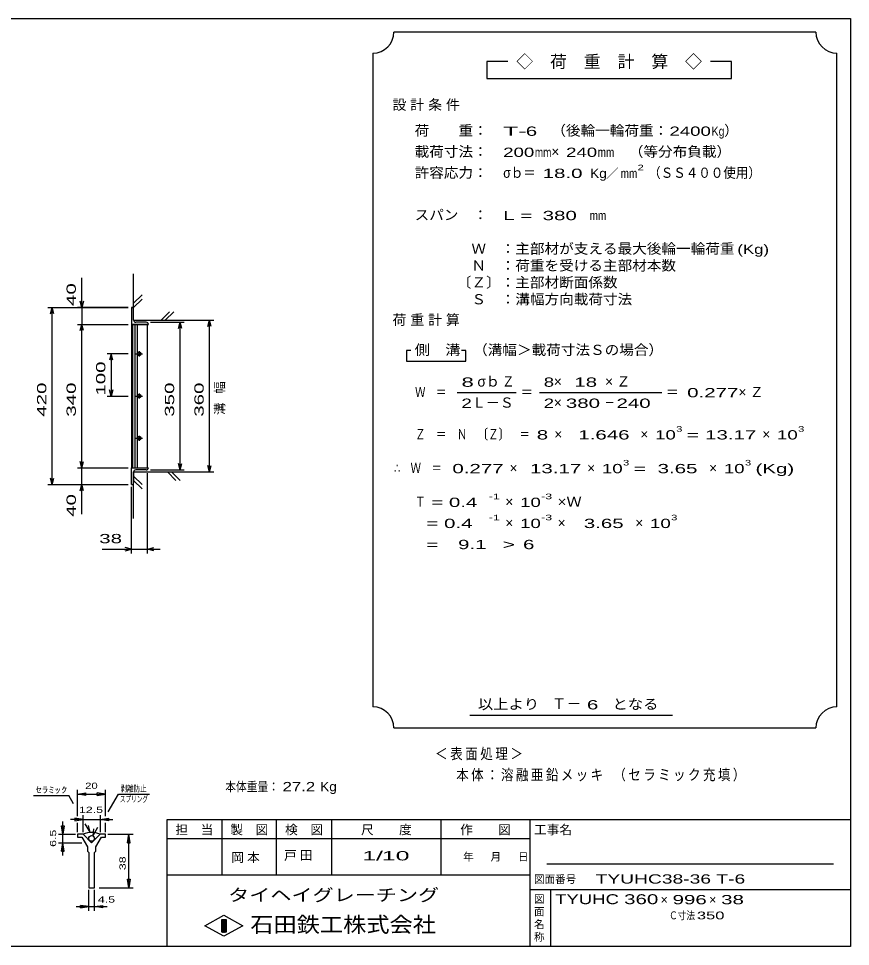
# Model space of a CAD drawing. Units: millimetres, scale not verified. Extents: x -1787 to 1757, y -1284 to 1060.
# Drawn here: x -215 to 1757, y -1140 to 1060 of the extents above; entities that cross this region are included whole.
import ezdxf
from ezdxf.enums import TextEntityAlignment as Align

# ---------------------------------------------------------------- set-up
doc = ezdxf.new("R2010")
doc.units = ezdxf.units.MM
doc.header["$LTSCALE"] = 10
for name, color, linetype, lineweight in [('0_2', 150, 'Continuous', 25), ('16', 3, 'Continuous', 25), ('22', 2, 'Continuous', 25), ('32', 4, 'Continuous', 25)]:
    doc.layers.add(name, color=color, linetype=linetype, lineweight=lineweight)
doc.styles.add('ベクトル', font='')
doc.styles.get('ベクトル').set_extended_font_data('ベクトル')

msp = doc.modelspace()

# ---------------------------------------------------------------- linework, layer by layer
at = {"layer": '0_2'}
for p, q in [((-1702.91, 1059.66), (1757.09, 1059.66)), ((1757.09, 1059.66), (1757.09, -1140.34)), ((1757.09, -840.34), (137.09, -840.34)), ((137.09, -840.34), (137.09, -1140.34)), ((267.09, -840.34), (267.09, -970.34)), ((397.09, -970.34), (397.09, -840.34)), ((527.09, -840.34), (527.09, -970.34)), ((787.09, -970.34), (787.09, -840.34)), ((997.09, -840.34), (997.09, -1140.34)), ((997.09, -885.34), (137.09, -885.34)), ((1717.09, -945.34), (1037.09, -945.34)), ((137.09, -970.34), (997.09, -970.34)), ((997.09, -1005.34), (1757.09, -1005.34)), ((1047.09, -1140.34), (1047.09, -1005.34)), ((227.09, -1091.34), (272.09, -1066.34)), ((267.09, -1076.34), (277.09, -1076.34)), ((267.09, -1106.34), (267.09, -1076.34)), ((267.09, -1076.34), (269.09, -1076.34)), ((269.09, -1076.34), (269.09, -1106.34)), ((271.09, -1106.34), (271.09, -1076.34)), ((271.09, -1076.34), (273.09, -1076.34)), ((272.09, -1066.34), (317.09, -1091.34)), ((273.09, -1076.34), (273.09, -1106.34)), ((275.09, -1106.34), (275.09, -1076.34)), ((275.09, -1076.34), (277.09, -1076.34)), ((277.09, -1076.34), (277.09, -1106.34)), ((277.09, -1076.34), (277.09, -1106.34)), ((272.09, -1116.34), (227.09, -1091.34)), ((317.09, -1091.34), (272.09, -1116.34)), ((277.09, -1106.34), (267.09, -1106.34)), ((269.09, -1106.34), (271.09, -1106.34)), ((273.09, -1106.34), (275.09, -1106.34)), ((1757.09, -1140.34), (-1702.91, -1140.34))]:
    msp.add_line(p, q, dxfattribs=at)
at = {"layer": '16'}
for p, q in [((53.09, 374.66), (53.09, 334.66)), ((58.09, 344.66), (58.09, 369.66)), ((53.09, 334.66), (93.09, 334.66)), ((53.09, 334.66), (53.09, -5.34)), ((91.09, 334.66), (53.09, 334.66)), ((55.09, 334.66), (55.09, -5.34)), ((62.09, -5.34), (62.09, 334.66)), ((88.09, 339.66), (63.09, 339.66)), ((66.09, 334.66), (66.09, -5.34)), ((91.09, -5.34), (91.09, 334.66)), ((63.09, 264.66), (79.09, 264.66)), ((73.09, 267.66), (69.09, 267.66)), ((71.09, 270.66), (71.09, 258.66)), ((69.09, 261.66), (73.09, 261.66)), ((63.09, 164.66), (79.09, 164.66)), ((73.09, 167.66), (69.09, 167.66)), ((69.09, 161.66), (73.09, 161.66)), ((71.09, 170.66), (71.09, 158.66)), ((73.09, 67.66), (69.09, 67.66)), ((71.09, 70.66), (71.09, 58.66)), ((63.09, 64.66), (79.09, 64.66)), ((69.09, 61.66), (73.09, 61.66)), ((53.09, -5.34), (93.09, -5.34)), ((53.09, -45.34), (53.09, -5.34)), ((53.09, -5.34), (91.09, -5.34)), ((58.09, -15.34), (58.09, -40.34)), ((88.09, -10.34), (63.09, -10.34))]:
    msp.add_line(p, q, dxfattribs=at)
for centre, radius, start, end in [((53.09, 369.66), 5, 0, 90), ((63.09, 344.66), 5, 180, 270), ((88.09, 334.66), 5, 0, 90), ((69.09, 264.66), 3, 90, 270), ((71.09, 264.66), 4, 46.6, 133.4), ((73.09, 264.66), 3, 270, 90), ((71.09, 264.66), 4, 226.6, 313.4), ((69.09, 164.66), 3, 90, 270), ((71.09, 164.66), 4, 46.6, 133.4), ((71.09, 164.66), 4, 226.6, 313.4), ((73.09, 164.66), 3, 270, 90), ((69.09, 64.66), 3, 90, 270), ((71.09, 64.66), 4, 46.6, 133.4), ((73.09, 64.66), 3, 270, 90), ((71.09, 64.66), 4, 226.6, 313.4), ((63.09, -15.34), 5, 90, 180), ((88.09, -5.34), 5, 270, 0), ((53.09, -40.34), 5, 270, 0)]:
    msp.add_arc(centre, radius, start, end, dxfattribs=at)
at = {"layer": '22', "color": 4}
for p, q in [((1675.09, 1027.66), (675.09, 1027.66)), ((625.09, 977.66), (625.09, -572.34)), ((1725.09, -572.34), (1725.09, 977.66)), ((945.09, 957.66), (895.09, 957.66)), ((895.09, 957.66), (895.09, 917.66)), ((1475.09, 957.66), (1425.09, 957.66)), ((1475.09, 917.66), (1475.09, 957.66)), ((895.09, 917.66), (1475.09, 917.66)), ((-64.91, 374.66), (-64.91, 444.66)), ((58.09, 344.66), (58.09, 454.66)), ((58.09, 384.66), (78.09, 404.66)), ((-144.91, 374.66), (45.09, 374.66)), ((-138.91, 359.66), (-134.91, 374.66)), ((-130.91, 359.66), (-134.91, 374.66)), ((-134.91, -45.34), (-134.91, 374.66)), ((45.09, 374.66), (-74.91, 374.66)), ((-64.91, 374.66), (-68.91, 389.66)), ((-60.91, 389.66), (-64.91, 374.66)), ((-64.91, 374.66), (-64.91, 334.66)), ((58.09, 374.66), (78.09, 394.66)), ((123.09, 344.66), (143.09, 364.66)), ((133.09, 344.66), (153.09, 364.66)), ((-74.91, 334.66), (45.09, 334.66)), ((-68.91, 319.66), (-64.91, 334.66)), ((-60.91, 319.66), (-64.91, 334.66)), ((-64.91, -5.34), (-64.91, 334.66)), ((58.09, 344.66), (248.09, 344.66)), ((98.09, 339.66), (178.09, 339.66)), ((164.09, 324.66), (168.09, 339.66)), ((172.09, 324.66), (168.09, 339.66)), ((168.09, -10.34), (168.09, 339.66)), ((234.09, 329.66), (238.09, 344.66)), ((242.09, 329.66), (238.09, 344.66)), ((238.09, -15.34), (238.09, 344.66)), ((45.09, 264.66), (-4.91, 264.66)), ((5.09, 264.66), (1.09, 249.66)), ((9.09, 249.66), (5.09, 264.66)), ((5.09, 264.66), (5.09, 164.66)), ((715.09, 272.66), (705.09, 272.66)), ((705.09, 272.66), (705.09, 247.66)), ((845.09, 272.66), (835.09, 272.66)), ((845.09, 247.66), (845.09, 272.66)), ((705.09, 247.66), (845.09, 247.66)), ((5.09, 164.66), (1.09, 179.66)), ((9.09, 179.66), (5.09, 164.66)), ((-4.91, 164.66), (45.09, 164.66)), ((825.09, 172.66), (965.09, 172.66)), ((1020.09, 172.66), (1310.09, 172.66)), ((-64.91, -5.34), (-68.91, 9.66)), ((-64.91, -5.34), (-60.91, 9.66)), ((168.09, -10.34), (164.09, 4.66)), ((168.09, -10.34), (172.09, 4.66)), ((-74.91, -5.34), (45.09, -5.34)), ((-64.91, -45.34), (-64.91, -5.34)), ((58.09, -15.34), (248.09, -15.34)), ((58.09, -125.34), (58.09, -15.34)), ((91.09, -208.34), (91.09, -18.34)), ((98.09, -10.34), (178.09, -10.34)), ((158.09, -35.34), (138.09, -15.34)), ((168.09, -35.34), (148.09, -15.34)), ((238.09, -15.34), (234.09, -0.34)), ((238.09, -15.34), (242.09, -0.34)), ((-134.91, -45.34), (-138.91, -30.34)), ((-134.91, -45.34), (-130.91, -30.34)), ((78.09, -45.34), (58.09, -25.34)), ((78.09, -55.34), (58.09, -35.34)), ((-144.91, -45.34), (45.09, -45.34)), ((-74.91, -45.34), (45.09, -45.34)), ((-68.91, -60.34), (-64.91, -45.34)), ((-60.91, -60.34), (-64.91, -45.34)), ((-64.91, -115.34), (-64.91, -45.34)), ((53.09, -208.34), (53.09, -50.34)), ((53.09, -198.34), (38.09, -194.34)), ((91.09, -198.34), (106.09, -194.34)), ((-16.91, -198.34), (53.09, -198.34)), ((38.09, -202.34), (53.09, -198.34)), ((53.09, -198.34), (91.09, -198.34)), ((106.09, -202.34), (91.09, -198.34)), ((91.09, -198.34), (121.09, -198.34)), ((855.09, -592.34), (1335.09, -592.34)), ((675.09, -622.34), (1675.09, -622.34))]:
    msp.add_line(p, q, dxfattribs=at)
for centre, start, end in [((625.09, 1027.66), 270, 0), ((1725.09, 1027.66), 180, 270), ((625.09, -622.34), 0, 90), ((1725.09, -622.34), 90, 180)]:
    msp.add_arc(centre, 50, start, end, dxfattribs=at)
at = {"layer": '32'}
for p, q in [((-74.91, -831.34), (-74.91, -769.34)), ((-8.24, -831.34), (-8.24, -769.34)), ((-179.24, -782.34), (-95.91, -782.34)), ((-84.24, -802.34), (-95.91, -782.34)), ((-74.91, -779.34), (-54.91, -776.34)), ((-54.91, -782.34), (-74.91, -779.34)), ((-74.91, -779.34), (-8.24, -779.34)), ((-54.91, -782.34), (-54.91, -776.34)), ((-8.24, -779.34), (-28.24, -776.34)), ((-28.24, -782.34), (-28.24, -776.34)), ((-28.24, -782.34), (-8.24, -779.34)), ((-2.24, -821.01), (22.09, -779.01)), ((22.09, -779.01), (95.43, -779.01)), ((-61.58, -869.34), (-61.58, -829.34)), ((-21.58, -829.34), (-21.58, -869.34)), ((-109.91, -874.34), (-112.91, -854.34)), ((-112.91, -854.34), (-106.91, -854.34)), ((-109.91, -874.34), (-109.91, -844.34)), ((-106.91, -854.34), (-109.91, -874.34)), ((-61.58, -839.34), (-91.58, -839.34)), ((-61.58, -839.34), (-81.58, -836.34)), ((-81.58, -836.34), (-81.58, -842.34)), ((-81.58, -842.34), (-61.58, -839.34)), ((-74.91, -869.34), (-74.91, -847.34)), ((-61.58, -839.34), (-21.58, -839.34)), ((-44.91, -869.34), (-56.58, -849.34)), ((-44.91, -869.34), (-48.58, -853.67)), ((-38.24, -877.67), (-26.91, -857.67)), ((-21.58, -839.34), (-1.58, -836.34)), ((-1.58, -842.34), (-21.58, -839.34)), ((-21.58, -839.34), (8.42, -839.34)), ((-8.24, -869.34), (-8.24, -847.34)), ((-1.58, -836.34), (-1.58, -842.34)), ((-119.91, -874.34), (-79.91, -874.34)), ((-109.91, -894.34), (-109.91, -874.34)), ((-74.91, -874.34), (-74.91, -881.01)), ((-61.58, -874.34), (-74.91, -874.34)), ((-41.58, -894.34), (-61.58, -874.34)), ((-21.58, -874.34), (-41.58, -894.34)), ((-38.24, -877.67), (-35.91, -861.67)), ((-8.24, -874.34), (-21.58, -874.34)), ((-8.24, -881.01), (-8.24, -874.34)), ((-3.24, -874.34), (56.76, -874.34)), ((43.76, -894.34), (46.76, -874.34)), ((49.76, -894.34), (46.76, -874.34)), ((46.76, -1001.01), (46.76, -874.34)), ((-119.91, -894.34), (-64.91, -894.34)), ((-112.91, -914.34), (-109.91, -894.34)), ((-106.91, -914.34), (-109.91, -894.34)), ((-109.91, -924.34), (-109.91, -894.34)), ((-74.91, -881.01), (-64.91, -881.01)), ((-64.91, -881.01), (-51.58, -904.34)), ((-31.58, -904.34), (-18.24, -881.01)), ((-18.24, -881.01), (-8.24, -881.01)), ((43.76, -894.34), (49.76, -894.34)), ((-112.91, -914.34), (-106.91, -914.34)), ((-51.58, -904.34), (-51.58, -914.34)), ((-51.58, -914.34), (-48.24, -917.67)), ((-48.24, -917.67), (-48.24, -1001.01)), ((-34.91, -917.67), (-31.58, -914.34)), ((-34.91, -1001.01), (-34.91, -917.67)), ((-31.58, -914.34), (-31.58, -904.34)), ((46.76, -1001.01), (43.76, -981.01)), ((43.76, -981.01), (49.76, -981.01)), ((49.76, -981.01), (46.76, -1001.01)), ((-48.24, -1001.01), (-34.91, -1001.01)), ((-48.24, -1056.01), (-48.24, -1006.01)), ((-34.91, -1056.01), (-34.91, -1006.01)), ((-23.24, -1001.01), (56.76, -1001.01)), ((-78.24, -1046.01), (-48.24, -1046.01)), ((-48.24, -1046.01), (-68.24, -1043.01)), ((-68.24, -1049.01), (-68.24, -1043.01)), ((-68.24, -1049.01), (-48.24, -1046.01)), ((-48.24, -1046.01), (-34.91, -1046.01)), ((-34.91, -1046.01), (-14.91, -1043.01)), ((-14.91, -1049.01), (-34.91, -1046.01)), ((-34.91, -1046.01), (-4.91, -1046.01)), ((-14.91, -1049.01), (-14.91, -1043.01))]:
    msp.add_line(p, q, dxfattribs=at)
msp.add_circle((-41.58, -884.34), 6.67, dxfattribs=at)
msp.add_arc((-41.91, -920.02), 50, 66, 113, dxfattribs=at)

# ---------------------------------------------------------------- texts
at = {"layer": '0_2', "style": 'ベクトル'}
for s, height, p in [('担\u3000当', 21.99, (157.09, -863.34)), ('製\u3000図', 21.99, (287.09, -863.34)), ('検\u3000図', 21.99, (417.09, -863.34)), ('尺\u3000\u3000度', 21.99, (597.09, -863.34)), ('作\u3000\u3000図', 21.99, (832.09, -863.34)), ('工事名', 21.99, (1007.09, -863.34)), ('年', 18.33, (839.09, -927.84)), ('月', 18.33, (904.09, -927.84)), ('日', 18.33, (969.09, -927.84)), ('図面番号', 18.33, (1007.09, -980.84)), ('図', 18.33, (1007.09, -1027.84)), ('面', 18.33, (1007.09, -1057.84)), ('名', 18.33, (1007.09, -1087.84)), ('称', 18.33, (1007.09, -1117.84))]:
    msp.add_text(s, height=height, dxfattribs=at).set_placement(p, align=Align.MIDDLE_LEFT)
at = {"layer": '0_2', "color": 222, "style": 'ベクトル'}
for s, height, width, p in [('タイヘイグレーチング', 29.33, 1.25, (282.09, -1018.34)), ('石田鉄工株式会社', 36.66, 1.1, (334.59, -1088.34))]:
    msp.add_text(s, height=height, dxfattribs=dict(at, width=width)).set_placement(p, align=Align.MIDDLE_LEFT)
at = {"layer": '22', "style": 'ベクトル'}
for s, height, p in [('◇\u3000荷\u3000重\u3000計\u3000算\u3000◇', 29.33, (965.09, 957.66)), ('）', 24.19, (1458.09, 794.16)), ('×', 24.19, (1048.09, 744.16)), ('／', 21.99, (1177.59, 692.66)), ('σｂ', 24.19, (873.09, 199.16)), ('×', 24.19, (1054.09, 199.16)), ('Ｌ－Ｓ', 24.19, (860.09, 149.16)), ('×', 24.19, (1054.09, 149.16)), ('×', 24.19, (1055.09, 74.16)), ('×', 24.19, (1259.09, 74.16)), ('×', 24.19, (1548.09, 74.16)), ('×', 24.19, (949.09, -5.84)), ('×', 24.19, (1133.09, -5.84)), ('×', 24.19, (1422.09, -5.84)), ('×', 24.19, (939.09, -85.84)), ('×', 24.19, (939.09, -135.84)), ('×', 24.19, (1063.09, -135.84)), ('×', 24.19, (1247.09, -135.84)), ('Ｔ－', 25.66, (1049.09, -564.84)), ('×', 21.99, (1307.09, -1029.34)), ('×', 21.99, (1422.09, -1029.34))]:
    msp.add_text(s, height=height, dxfattribs=at).set_placement(p, align=Align.MIDDLE_LEFT)
for s, height, width, p in [('荷\u3000\u3000重：\u3000', 24.19, 1.05, (724.09, 794.16)), ('T-', 21.99, 2, (934.09, 792.66)), (' 6 ', 21.99, 1.65, (974.09, 792.66)), ('（後輪一輪荷重：', 24.19, 1.05, (1048.09, 794.16)), ('2400', 21.99, 1.5, (1328.09, 792.66)), ('Kg', 21.99, 0.85, (1428.09, 792.66)), ('載荷寸法：\u3000', 24.19, 1.05, (724.09, 744.16)), ('200', 21.99, 1.5, (934.09, 742.66)), ('mm', 21.99, 0.8, (1009.09, 742.66)), ('240', 21.99, 1.5, (1083.09, 742.66)), ('mm', 21.99, 0.8, (1158.09, 742.66)), ('\u3000（等分布負載）', 24.19, 1.05, (1197.09, 744.16)), ('許容応力：\u3000', 24.19, 1.05, (724.09, 694.16)), ('σｂ＝', 24.19, 0.9, (934.09, 694.16)), ('2', 13.2, 1.5, (1252.59, 706.66)), ('（ＳＳ４００使用）', 24.19, 0.9, (1277.59, 694.16)), (' 18.0', 21.99, 1.65, (1014.09, 692.66)), ('Kg', 21.99, 1.1, (1140.09, 692.66)), ('mm', 21.99, 0.8, (1212.59, 692.66)), ('スパン\u3000：\u3000', 24.19, 1.05, (724.09, 594.16)), ('L = ', 21.99, 1.65, (934.09, 592.66)), (' 380 ', 21.99, 1.65, (1014.09, 592.66)), ('mm', 21.99, 0.8, (1139.09, 592.66)), ('\u3000Ｗ\u3000：主部材が支える最大後輪一輪荷重', 24.19, 1.05, (824.09, 514.16)), ('(Kg)', 21.99, 1.35, (1489.09, 512.66)), ('\u3000Ｎ\u3000：荷重を受ける主部材本数', 24.19, 1.05, (824.09, 474.16)), ('〔Ｚ〕：主部材断面係数', 24.19, 1.05, (824.09, 434.16)), ('\u3000Ｓ\u3000：溝幅方向載荷寸法', 24.19, 1.05, (824.09, 394.16)), ('側\u3000溝', 24.19, 1.1, (724.09, 274.16)), ('\u3000（溝幅＞載荷寸法Ｓの場合）', 24.19, 1.05, (828.09, 274.16)), ('8', 21.99, 1.8, (835.09, 197.66)), ('Ｚ', 24.19, 0.9, (931.09, 199.16)), ('8', 21.99, 1.5, (1030.09, 197.66)), (' 18 ', 21.99, 1.65, (1089.09, 197.66)), ('Ｗ\u3000＝', 24.19, 0.75, (725.09, 174.16)), ('＝', 24.19, 0.9, (975.09, 174.16)), ('＝', 24.19, 0.9, (1320.09, 174.16)), ('0.277', 21.99, 1.65, (1370.09, 172.66)), ('2', 21.99, 1.5, (835.09, 147.66)), ('2', 21.99, 1.5, (1030.09, 147.66)), (' 380 ', 21.99, 1.65, (1069.09, 147.66)), (' 240 ', 21.99, 1.65, (1189.09, 147.66)), ('－', 24.19, 0.75, (1174.09, 149.16)), ('Ｚ\u3000＝\u3000Ｎ\u3000〔Ｚ〕\u3000＝', 24.19, 0.75, (725.09, 74.16)), ('3', 13.2, 1.5, (1344.09, 86.66)), ('3', 13.2, 1.5, (1633.09, 86.66)), (' 8 ', 21.99, 1.65, (1000.09, 72.66)), ('  1.646', 21.99, 1.65, (1085.09, 72.66)), ('10', 21.99, 1.5, (1294.09, 72.66)), ('=', 21.99, 1.7, (1369.09, 72.66)), (' 13.17', 21.99, 1.65, (1399.09, 72.66)), ('10', 21.99, 1.5, (1583.09, 72.66)), ('∴\u3000Ｗ\u3000＝', 24.19, 0.75, (675.09, -5.84)), (' 0.277', 21.99, 1.65, (800.09, -7.34)), (' 13.17', 21.99, 1.65, (984.09, -7.34)), ('10', 21.99, 1.5, (1168.09, -7.34)), ('3', 13.2, 1.5, (1218.09, 6.66)), ('  3.65', 21.99, 1.65, (1273.09, -7.34)), ('10', 21.99, 1.5, (1457.09, -7.34)), ('3', 13.2, 1.5, (1507.09, 6.66)), ('(Kg)', 21.99, 1.65, (1532.09, -7.34)), ('=', 21.99, 1.7, (1243.09, -7.34)), ('Ｔ', 24.19, 0.75, (725.09, -85.84)), (' = 0.4', 21.99, 1.65, (750.09, -87.34)), ('-1', 13.2, 1.65, (900.09, -73.34)), ('10', 21.99, 1.5, (974.09, -87.34)), ('-3', 13.2, 1.65, (1024.09, -73.34)), ('×Ｗ', 24.19, 1.1, (1063.09, -85.84)), ('  = 0.4', 21.99, 1.65, (725.09, -137.34)), ('-1', 13.2, 1.65, (900.09, -123.34)), ('10', 21.99, 1.5, (974.09, -137.34)), ('-3', 13.2, 1.65, (1024.09, -123.34)), ('  3.65', 21.99, 1.65, (1098.09, -137.34)), ('10', 21.99, 1.5, (1282.09, -137.34)), ('3', 13.2, 1.5, (1332.09, -123.34)), (' 38 ', 21.99, 1.65, (-36.91, -173.34)), ('  =', 21.99, 1.65, (725.09, -187.34)), ('  9.1', 21.99, 1.65, (800.09, -187.34)), ('>', 21.99, 1.7, (932.59, -187.34)), (' 6 ', 21.99, 1.65, (967.59, -187.34)), ('以上より\u3000', 24.19, 1.1, (874.09, -565.84)), (' 6 ', 21.99, 1.65, (1119.09, -567.34)), ('となる', 24.19, 1.1, (1193.09, -565.84)), ('本体重量：', 21.99, 0.85, (275.09, -761.34)), (' 27.2', 21.99, 1.35, (400.09, -761.34)), ('Kg', 21.99, 1.1, (500.09, -761.34)), ('1/', 21.99, 2, (600.09, -925.34)), (' 10 ', 21.99, 2, (630.09, -925.34)), ('TYUHC38-36 T-6', 21.99, 1.55, (1153.09, -980.34)), ('TYUHC', 23.46, 1.4, (1057.09, -1028.34)), (' 360 ', 23.46, 1.55, (1207.09, -1028.34)), (' 996 ', 21.99, 1.65, (1322.09, -1029.34)), (' 38 ', 21.99, 1.65, (1437.09, -1029.34)), ('Ｃ寸法：', 18.33, 0.8, (1327.09, -1066.84)), (' 350 ', 18.33, 1.6, (1382.09, -1066.84))]:
    msp.add_text(s, height=height, dxfattribs=dict(at, width=width)).set_placement(p, align=Align.MIDDLE_LEFT)
at = {"layer": '22', "style": 'ベクトル', "width": 1.65}
for s, p in [(' 40 ', (-89.91, 364.66)), (' 100 ', (-19.91, 152.16)), (' 420 ', (-159.91, 102.16)), (' 340 ', (-89.91, 102.16)), (' 350 ', (143.09, 102.16)), (' 360 ', (213.09, 102.16)), (' 40 ', (-89.91, -135.34))]:
    msp.add_text(s, height=21.99, rotation=90, dxfattribs=at).set_placement(p, align=Align.MIDDLE_LEFT)
at = {"layer": '22', "attachment_point": 4, "style": 'ベクトル'}
for s, insert, char_height in [('\\T1.28;設計条件', (671.59, 854.16), 24.19), ('\\T1.28;荷重計算', (671.59, 344.16), 24.19), ('\\T1.42;×Ｚ', (1175.59, 199.16), 24.19), ('\\T1.42;×Ｚ', (1491.59, 174.16), 24.19), ('\\T1.2;\\W0.85;＜表面処理＞', (772.59, -684.84), 25.66), ('\\T1.19;\\W0.85;本体：溶融亜鉛メッキ', (822.59, -734.84), 25.66), ('\\T1.19;\\W0.85;（セラミック充填）', (1195.09, -734.84), 25.66), ('\\T1.25;岡本\u3000', (289.59, -930.34), 21.99), ('\\T1.25;戸田\u3000', (414.59, -925.34), 21.99)]:
    msp.add_mtext(s, dxfattribs=dict(at, insert=insert, char_height=char_height))
at = {"layer": '22', "insert": (263.09, 119.66), "char_height": 21.99, "attachment_point": 4, "rotation": 90, "style": 'ベクトル'}
msp.add_mtext('\\T1.67;溝幅', dxfattribs=at)
at = {"layer": '32', "color": 2, "style": 'ベクトル'}
for s, width, p in [('ｾﾗﾐｯｸ', 1.5, (-174.24, -769.34)), ('20', 1.35, (-56.58, -759.34)), ('剥離防止', 0.75, (27.09, -766.01)), ('スプリング', 0.65, (25.43, -791.01)), ('12.5', 1.5, (-71.58, -816.34)), (' 4.5 ', 1.5, (-34.91, -1029.01))]:
    msp.add_text(s, height=14.66, dxfattribs=dict(at, width=width)).set_placement(p, align=Align.MIDDLE_LEFT)
at = {"layer": '32', "color": 2, "style": 'ベクトル', "width": 1.5}
for s, p in [('6.5', (-132.91, -904.34)), (' 38 ', (31.76, -967.67))]:
    msp.add_text(s, height=14.66, rotation=90, dxfattribs=at).set_placement(p, align=Align.MIDDLE_LEFT)

doc.saveas('drawing.dxf')
